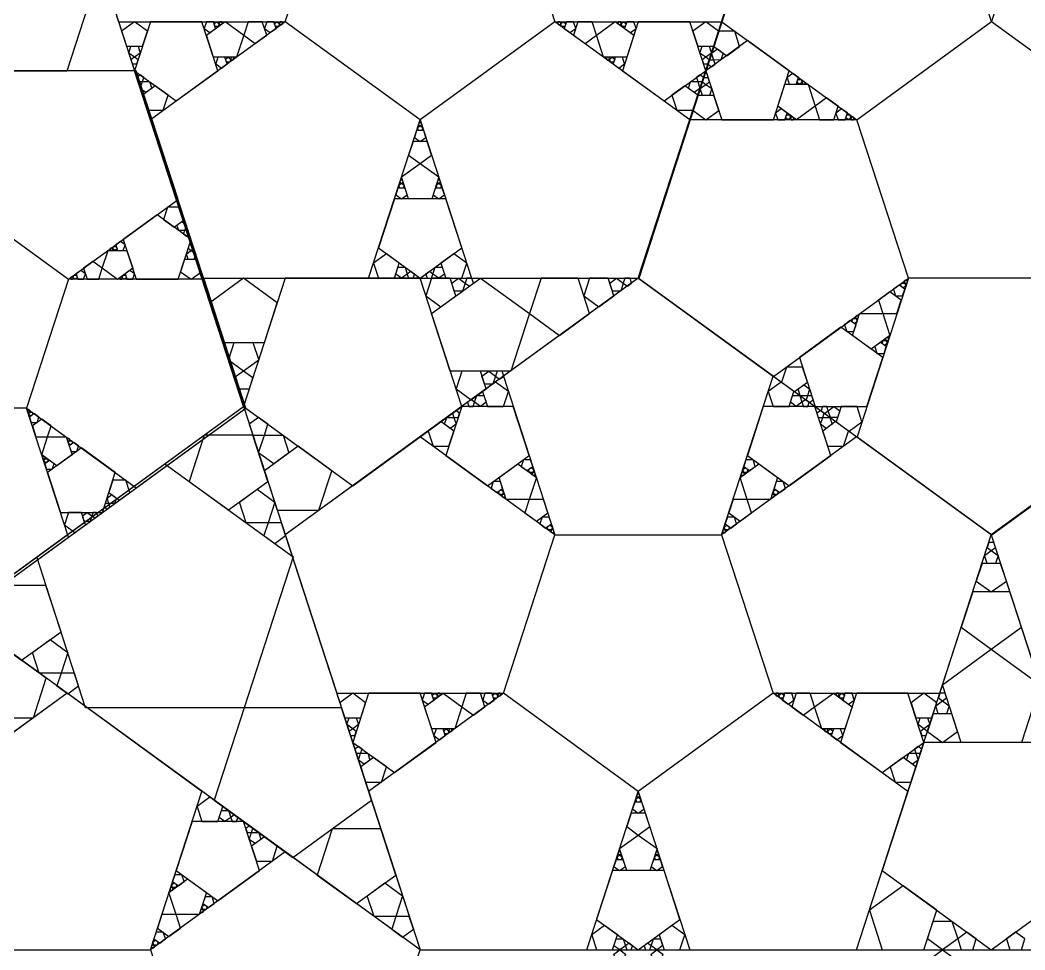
# Model space of a CAD drawing. Header units: inches. Extents: x -578 to 126, y -85 to 118.
# Drawn here: x -356.58 to -341.5, y 26.67 to 40.62 of the extents above; entities that cross this region are included whole.
import ezdxf

# ---------------------------------------------------------------- set-up
doc = ezdxf.new("R2010")
doc.units = ezdxf.units.IN
doc.header["$MEASUREMENT"] = 0
doc.layers.add('drawing', color=7, linetype='Continuous')

msp = doc.modelspace()

# ---------------------------------------------------------------- linework, layer by layer
for points in [[(-348.552, 40.6), (-350.577, 39.129), (-352.601, 40.6), (-351.828, 42.98), (-349.325, 42.98)], [(-338.725, 42.98), (-336.701, 36.749), (-342.001, 32.899), (-347.301, 36.749), (-345.277, 42.98)], [(-341.999, 40.601), (-339.973, 39.133), (-340.744, 36.752), (-343.246, 36.749), (-344.022, 39.128)], [(-358.519, 34.799), (-359.147, 36.734), (-357.501, 37.93), (-355.856, 36.734), (-356.484, 34.799)], [(-346.05, 32.899), (-345.277, 30.519), (-347.301, 29.048), (-349.325, 30.519), (-348.552, 32.899)], [(-357.901, 24.288), (-357.128, 26.668), (-354.626, 26.668), (-353.852, 24.288), (-355.877, 22.817)], [(-328.125, 10.356), (-342.001, 0.275), (-355.877, 10.356), (-350.577, 26.668), (-333.425, 26.668)]]:
    msp.add_lwpolyline(points, close=True)
at = {"layer": 'drawing'}
for points in [[(-333.425, 26.668), (-328.125, 42.98), (-342.001, 53.061), (-355.877, 42.98), (-350.577, 26.668)], [(-342.001, 53.061), (-355.877, 42.98), (-350.577, 26.668), (-333.425, 26.668), (-328.125, 42.98)], [(-345.277, 42.98), (-350.577, 46.831), (-355.877, 42.98), (-353.852, 36.749), (-347.301, 36.749)], [(-345.277, 42.98), (-350.577, 46.831), (-355.877, 42.98), (-353.852, 36.749), (-347.301, 36.749)], [(-351.828, 42.98), (-353.852, 44.451), (-355.877, 42.98), (-355.103, 40.6), (-352.601, 40.6)], [(-348.552, 40.6), (-346.05, 40.6), (-345.277, 42.98), (-347.301, 44.451), (-349.325, 42.98)], [(-345.277, 42.978), (-347.295, 36.745), (-341.991, 32.9), (-336.695, 36.756), (-338.726, 42.985)], [(-341.999, 40.601), (-342.775, 42.981), (-345.277, 42.978), (-346.048, 40.597), (-344.022, 39.128)], [(-339.973, 39.133), (-337.95, 40.606), (-338.726, 42.985), (-341.228, 42.982), (-341.999, 40.601)], [(-355.877, 39.865), (-355.371, 41.422), (-356.696, 42.385), (-358.021, 41.422), (-357.514, 39.865)], [(-354.671, 40.46), (-354.864, 40.6), (-355.058, 40.46), (-354.984, 40.232), (-354.745, 40.232)], [(-354.626, 40.6), (-354.864, 39.865), (-354.239, 39.41), (-353.613, 39.865), (-353.852, 40.6)], [(-354.626, 40.6), (-354.864, 39.865), (-354.239, 39.41), (-353.613, 39.865), (-353.852, 40.6)], [(-352.601, 40.6), (-354.626, 39.129), (-353.852, 36.749), (-351.35, 36.749), (-350.577, 39.129)], [(-353.786, 40.6), (-353.819, 40.499), (-353.733, 40.436), (-353.647, 40.499), (-353.68, 40.6)], [(-353.505, 40.602), (-353.225, 40.398), (-353.332, 40.067), (-353.679, 40.067), (-353.786, 40.398)], [(-353.632, 40.6), (-353.593, 40.572), (-353.608, 40.527), (-353.656, 40.527), (-353.671, 40.572)], [(-353.584, 40.6), (-353.593, 40.572), (-353.57, 40.555), (-353.546, 40.572), (-353.555, 40.6)], [(-353.159, 40.6), (-353.225, 40.398), (-353.052, 40.272), (-352.88, 40.398), (-352.946, 40.6)], [(-352.88, 40.6), (-352.913, 40.499), (-352.827, 40.436), (-352.74, 40.499), (-352.773, 40.6)], [(-352.726, 40.6), (-352.687, 40.572), (-352.702, 40.527), (-352.749, 40.527), (-352.764, 40.572)], [(-352.678, 40.6), (-352.687, 40.572), (-352.663, 40.555), (-352.639, 40.572), (-352.648, 40.6)], [(-350.577, 39.129), (-349.803, 36.749), (-347.301, 36.749), (-346.528, 39.129), (-348.552, 40.6)], [(-348.49, 40.555), (-348.466, 40.572), (-348.475, 40.6), (-348.505, 40.6), (-348.514, 40.572)], [(-348.452, 40.527), (-348.466, 40.572), (-348.428, 40.6), (-348.389, 40.572), (-348.404, 40.527)], [(-348.327, 40.436), (-348.241, 40.499), (-348.273, 40.6), (-348.38, 40.6), (-348.413, 40.499)], [(-348.101, 40.272), (-347.929, 40.398), (-347.995, 40.6), (-348.208, 40.6), (-348.273, 40.398)], [(-347.821, 40.067), (-347.929, 40.398), (-347.648, 40.602), (-347.367, 40.398), (-347.474, 40.067)], [(-347.583, 40.555), (-347.56, 40.572), (-347.569, 40.6), (-347.598, 40.6), (-347.607, 40.572)], [(-347.545, 40.527), (-347.56, 40.572), (-347.521, 40.6), (-347.482, 40.572), (-347.497, 40.527)], [(-346.914, 39.41), (-346.289, 39.865), (-346.528, 40.6), (-347.301, 40.6), (-347.54, 39.865)], [(-346.914, 39.41), (-346.289, 39.865), (-346.528, 40.6), (-347.301, 40.6), (-347.54, 39.865)], [(-347.42, 40.436), (-347.334, 40.499), (-347.367, 40.6), (-347.473, 40.6), (-347.506, 40.499)], [(-346.095, 40.46), (-346.289, 40.6), (-346.482, 40.46), (-346.408, 40.232), (-346.169, 40.232)], [(-345.78, 40.23), (-345.854, 40.457), (-346.093, 40.457), (-346.167, 40.229), (-345.974, 40.089)], [(-345.661, 40.317), (-346.286, 39.861), (-346.046, 39.126), (-345.273, 39.127), (-345.035, 39.863)], [(-354.778, 40.13), (-354.864, 40.067), (-354.951, 40.13), (-354.918, 40.232), (-354.811, 40.232)], [(-346.202, 40.13), (-346.289, 40.067), (-346.376, 40.13), (-346.342, 40.232), (-346.235, 40.232)], [(-346.06, 40.026), (-346.167, 40.025), (-346.2, 40.127), (-346.114, 40.191), (-346.027, 40.128)], [(-354.811, 40.029), (-354.864, 40.067), (-354.918, 40.029), (-354.897, 39.966), (-354.832, 39.966)], [(-353.613, 40.067), (-353.646, 39.966), (-353.56, 39.903), (-353.474, 39.966), (-353.507, 40.067)], [(-353.459, 40.067), (-353.42, 40.039), (-353.435, 39.994), (-353.483, 39.994), (-353.498, 40.039)], [(-353.411, 40.067), (-353.42, 40.039), (-353.397, 40.022), (-353.373, 40.039), (-353.382, 40.067)], [(-347.757, 40.022), (-347.733, 40.039), (-347.742, 40.067), (-347.771, 40.067), (-347.78, 40.039)], [(-347.718, 39.994), (-347.733, 40.039), (-347.694, 40.067), (-347.655, 40.039), (-347.67, 39.994)], [(-347.593, 39.903), (-347.507, 39.966), (-347.54, 40.067), (-347.646, 40.067), (-347.679, 39.966)], [(-346.235, 40.029), (-346.289, 40.067), (-346.342, 40.029), (-346.322, 39.966), (-346.256, 39.966)], [(-346.147, 39.963), (-346.167, 40.025), (-346.233, 40.025), (-346.253, 39.963), (-346.2, 39.924)], [(-357.501, 31.669), (-353.193, 34.799), (-354.838, 39.865), (-360.164, 39.865), (-361.81, 34.799)], [(-354.864, 39.865), (-360.165, 39.865), (-361.802, 34.824), (-357.515, 31.709), (-353.227, 34.824)], [(-354.864, 39.865), (-360.165, 39.865), (-361.802, 34.824), (-357.514, 31.709), (-353.227, 34.824)], [(-355.856, 36.734), (-354.21, 37.93), (-354.838, 39.865), (-356.873, 39.865), (-357.501, 37.93)], [(-354.811, 39.701), (-354.745, 39.701), (-354.725, 39.763), (-354.778, 39.802), (-354.832, 39.763)], [(-354.779, 39.599), (-354.745, 39.701), (-354.638, 39.701), (-354.605, 39.599), (-354.692, 39.536)], [(-346.515, 39.701), (-346.408, 39.701), (-346.375, 39.599), (-346.461, 39.536), (-346.548, 39.599)], [(-346.428, 39.763), (-346.408, 39.701), (-346.342, 39.701), (-346.322, 39.763), (-346.375, 39.802)], [(-346.339, 39.698), (-346.286, 39.659), (-346.233, 39.698), (-346.253, 39.76), (-346.319, 39.76)], [(-344.982, 39.824), (-345.068, 39.761), (-345.035, 39.66), (-344.928, 39.66), (-344.895, 39.762)], [(-344.857, 39.734), (-344.842, 39.688), (-344.88, 39.66), (-344.919, 39.688), (-344.904, 39.734)], [(-344.818, 39.706), (-344.842, 39.688), (-344.833, 39.66), (-344.803, 39.66), (-344.794, 39.688)], [(-354.671, 39.27), (-354.432, 39.27), (-354.358, 39.497), (-354.552, 39.637), (-354.745, 39.497)], [(-346.795, 39.497), (-346.721, 39.27), (-346.482, 39.27), (-346.408, 39.497), (-346.602, 39.637)], [(-346.373, 39.596), (-346.286, 39.659), (-346.199, 39.596), (-346.232, 39.494), (-346.339, 39.494)], [(-344.753, 39.661), (-344.646, 39.33), (-344.926, 39.126), (-345.208, 39.33), (-345.101, 39.66)], [(-346.479, 39.266), (-346.285, 39.126), (-346.092, 39.267), (-346.166, 39.494), (-346.405, 39.494)], [(-344.473, 39.456), (-344.646, 39.33), (-344.58, 39.128), (-344.367, 39.128), (-344.301, 39.331)], [(-345.154, 39.291), (-345.24, 39.228), (-345.207, 39.127), (-345.101, 39.127), (-345.068, 39.229)], [(-344.248, 39.292), (-344.334, 39.229), (-344.301, 39.128), (-344.194, 39.128), (-344.161, 39.23)], [(-350.6, 39.056), (-350.577, 39.039), (-350.553, 39.056), (-350.562, 39.084), (-350.591, 39.084)], [(-344.022, 39.128), (-346.524, 39.126), (-347.295, 36.745), (-345.269, 35.276), (-343.246, 36.749)], [(-345.029, 39.201), (-345.014, 39.155), (-345.053, 39.127), (-345.092, 39.155), (-345.077, 39.201)], [(-344.991, 39.173), (-345.014, 39.155), (-345.005, 39.127), (-344.976, 39.127), (-344.967, 39.155)], [(-344.123, 39.202), (-344.108, 39.156), (-344.146, 39.128), (-344.185, 39.156), (-344.17, 39.202)], [(-344.084, 39.174), (-344.108, 39.156), (-344.099, 39.128), (-344.069, 39.128), (-344.06, 39.156)], [(-350.663, 38.864), (-350.577, 38.802), (-350.49, 38.864), (-350.523, 38.965), (-350.63, 38.965)], [(-350.615, 39.011), (-350.577, 39.039), (-350.538, 39.011), (-350.553, 38.965), (-350.601, 38.965)], [(-350.749, 38.599), (-350.577, 38.474), (-350.404, 38.599), (-350.47, 38.802), (-350.683, 38.802)], [(-350.858, 38.27), (-350.577, 38.474), (-350.296, 38.27), (-350.403, 37.939), (-350.75, 37.939)], [(-350.895, 38.149), (-350.857, 38.177), (-350.818, 38.149), (-350.833, 38.103), (-350.881, 38.103)], [(-350.88, 38.194), (-350.857, 38.177), (-350.833, 38.194), (-350.842, 38.222), (-350.871, 38.222)], [(-350.335, 38.149), (-350.296, 38.177), (-350.258, 38.149), (-350.273, 38.103), (-350.32, 38.103)], [(-350.32, 38.194), (-350.296, 38.177), (-350.273, 38.194), (-350.282, 38.222), (-350.311, 38.222)], [(-350.943, 38.002), (-350.857, 37.939), (-350.771, 38.002), (-350.803, 38.103), (-350.91, 38.103)], [(-350.383, 38.002), (-350.296, 37.939), (-350.21, 38.002), (-350.243, 38.103), (-350.35, 38.103)], [(-351.202, 37.204), (-350.577, 36.749), (-349.951, 37.204), (-350.19, 37.939), (-350.963, 37.939)], [(-351.202, 37.204), (-350.577, 36.749), (-349.951, 37.204), (-350.19, 37.939), (-350.963, 37.939)], [(-354.173, 37.816), (-354.367, 37.816), (-354.427, 37.631), (-354.27, 37.517), (-354.113, 37.631)], [(-354.21, 36.734), (-354.016, 37.332), (-354.524, 37.702), (-355.033, 37.332), (-354.838, 36.734)], [(-354.21, 36.734), (-354.016, 37.332), (-354.524, 37.702), (-355.033, 37.332), (-354.838, 36.734)], [(-354.085, 37.548), (-354.112, 37.465), (-354.2, 37.465), (-354.227, 37.548), (-354.156, 37.6)], [(-354.059, 37.465), (-354.112, 37.465), (-354.129, 37.414), (-354.086, 37.383), (-354.042, 37.414)], [(-355.033, 37.167), (-355.006, 37.25), (-355.076, 37.301), (-355.146, 37.25), (-355.119, 37.167)], [(-355.12, 36.733), (-355.349, 36.899), (-355.262, 37.167), (-354.979, 37.167), (-354.892, 36.899)], [(-355.197, 37.167), (-355.19, 37.19), (-355.209, 37.204), (-355.228, 37.19), (-355.221, 37.167)], [(-355.158, 37.167), (-355.19, 37.19), (-355.178, 37.227), (-355.139, 37.227), (-355.127, 37.19)], [(-354.086, 37.116), (-354.016, 37.167), (-353.945, 37.116), (-353.972, 37.033), (-354.059, 37.033)], [(-354.059, 37.199), (-354.016, 37.167), (-353.972, 37.199), (-353.989, 37.25), (-354.042, 37.25)], [(-351.083, 37.117), (-351.276, 36.977), (-351.202, 36.749), (-350.963, 36.749), (-350.889, 36.977)], [(-349.951, 36.749), (-349.877, 36.977), (-350.07, 37.117), (-350.264, 36.977), (-350.19, 36.749)], [(-355.402, 36.734), (-355.349, 36.899), (-355.489, 37.001), (-355.629, 36.899), (-355.576, 36.734)], [(-354.173, 36.848), (-354.016, 36.734), (-353.858, 36.848), (-353.918, 37.033), (-354.113, 37.033)], [(-355.629, 36.734), (-355.602, 36.816), (-355.672, 36.867), (-355.742, 36.816), (-355.716, 36.734)], [(-354.892, 36.734), (-354.865, 36.816), (-354.935, 36.867), (-355.005, 36.816), (-354.979, 36.734)], [(-350.802, 36.914), (-350.769, 36.812), (-350.856, 36.749), (-350.943, 36.812), (-350.91, 36.914)], [(-350.716, 36.851), (-350.769, 36.812), (-350.749, 36.749), (-350.683, 36.749), (-350.663, 36.812)], [(-350.404, 36.749), (-350.384, 36.812), (-350.437, 36.851), (-350.49, 36.812), (-350.47, 36.749)], [(-350.297, 36.749), (-350.384, 36.812), (-350.351, 36.914), (-350.243, 36.914), (-350.21, 36.812)], [(-350.577, 26.668), (-364.452, 36.749), (-378.328, 26.668), (-373.028, 10.356), (-355.877, 10.356)], [(-364.452, 36.749), (-378.328, 26.668), (-373.028, 10.356), (-355.877, 10.356), (-350.577, 26.668)], [(-356.484, 34.799), (-354.838, 33.604), (-353.193, 34.799), (-353.821, 36.734), (-355.856, 36.734)], [(-355.793, 36.734), (-355.786, 36.757), (-355.805, 36.771), (-355.824, 36.757), (-355.817, 36.734)], [(-355.754, 36.734), (-355.786, 36.757), (-355.774, 36.794), (-355.735, 36.794), (-355.723, 36.757)], [(-355.056, 36.734), (-355.049, 36.757), (-355.068, 36.771), (-355.087, 36.757), (-355.08, 36.734)], [(-355.017, 36.734), (-355.049, 36.757), (-355.037, 36.794), (-354.998, 36.794), (-354.986, 36.757)], [(-352.721, 36.382), (-353.227, 36.749), (-353.733, 36.382), (-353.539, 35.787), (-352.914, 35.787)], [(-352.601, 36.749), (-353.227, 34.824), (-351.589, 33.634), (-349.951, 34.824), (-350.577, 36.749)], [(-352.601, 36.749), (-353.227, 34.824), (-351.589, 33.634), (-349.951, 34.824), (-350.577, 36.749)], [(-347.301, 36.749), (-352.601, 32.899), (-350.577, 26.668), (-344.025, 26.668), (-342.001, 32.899)], [(-347.301, 36.749), (-352.601, 32.899), (-350.577, 26.668), (-344.025, 26.668), (-342.001, 32.899)], [(-350.404, 36.749), (-350.49, 36.484), (-350.265, 36.32), (-350.039, 36.484), (-350.125, 36.749)], [(-349.669, 36.753), (-348.933, 36.219), (-349.214, 35.354), (-350.123, 35.354), (-350.404, 36.219)], [(-350, 36.75), (-349.899, 36.676), (-349.938, 36.557), (-350.063, 36.557), (-350.102, 36.676)], [(-349.875, 36.749), (-349.899, 36.676), (-349.837, 36.631), (-349.775, 36.676), (-349.799, 36.749)], [(-346.05, 32.899), (-345.277, 35.279), (-347.301, 36.749), (-349.325, 35.279), (-348.552, 32.899)], [(-348.761, 36.749), (-348.933, 36.219), (-348.482, 35.891), (-348.031, 36.219), (-348.203, 36.749)], [(-348.031, 36.749), (-348.117, 36.484), (-347.891, 36.32), (-347.666, 36.484), (-347.752, 36.749)], [(-347.627, 36.75), (-347.526, 36.676), (-347.564, 36.557), (-347.69, 36.557), (-347.728, 36.676)], [(-347.502, 36.749), (-347.526, 36.676), (-347.464, 36.631), (-347.401, 36.676), (-347.425, 36.749)], [(-343.246, 36.749), (-344.017, 34.369), (-341.991, 32.9), (-339.968, 34.373), (-340.744, 36.752)], [(-343.347, 36.676), (-343.299, 36.676), (-343.284, 36.631), (-343.323, 36.603), (-343.362, 36.631)], [(-343.308, 36.704), (-343.299, 36.676), (-343.27, 36.676), (-343.261, 36.704), (-343.284, 36.721)], [(-342.001, 32.899), (-339.976, 26.668), (-333.425, 26.668), (-331.401, 32.899), (-336.701, 36.749)], [(-342.001, 32.899), (-339.976, 26.668), (-333.425, 26.668), (-331.401, 32.899), (-336.701, 36.749)], [(-343.697, 36.421), (-343.631, 36.219), (-343.418, 36.219), (-343.352, 36.422), (-343.525, 36.547)], [(-343.471, 36.585), (-343.438, 36.484), (-343.332, 36.484), (-343.299, 36.585), (-343.385, 36.648)], [(-343.978, 36.218), (-343.631, 36.219), (-343.523, 35.888), (-343.804, 35.684), (-344.085, 35.888)], [(-344.204, 36.052), (-344.171, 35.95), (-344.065, 35.95), (-344.032, 36.052), (-344.118, 36.114)], [(-344.08, 36.143), (-344.032, 36.143), (-344.017, 36.097), (-344.056, 36.069), (-344.095, 36.097)], [(-344.041, 36.171), (-344.032, 36.143), (-344.003, 36.143), (-343.994, 36.171), (-344.017, 36.188)], [(-344.883, 35.558), (-344.643, 34.823), (-343.87, 34.823), (-343.631, 35.559), (-344.258, 36.013)], [(-344.883, 35.558), (-344.643, 34.823), (-343.87, 34.823), (-343.631, 35.559), (-344.258, 36.013)], [(-352.999, 35.52), (-353.227, 35.354), (-353.454, 35.52), (-353.367, 35.787), (-353.086, 35.787)], [(-343.751, 35.723), (-343.718, 35.622), (-343.611, 35.622), (-343.578, 35.723), (-343.665, 35.785)], [(-343.626, 35.814), (-343.578, 35.814), (-343.563, 35.768), (-343.602, 35.74), (-343.641, 35.768)], [(-343.587, 35.842), (-343.578, 35.814), (-343.549, 35.814), (-343.54, 35.842), (-343.564, 35.859)], [(-353.087, 35.253), (-353.227, 35.354), (-353.366, 35.253), (-353.313, 35.089), (-353.14, 35.089)], [(-349.951, 35.354), (-350.037, 35.089), (-349.812, 34.925), (-349.586, 35.089), (-349.672, 35.354)], [(-349.547, 35.355), (-349.446, 35.281), (-349.485, 35.162), (-349.61, 35.162), (-349.648, 35.281)], [(-349.422, 35.354), (-349.446, 35.281), (-349.384, 35.236), (-349.322, 35.281), (-349.345, 35.354)], [(-344.837, 35.417), (-345.076, 35.417), (-345.149, 35.19), (-344.956, 35.049), (-344.763, 35.19)], [(-349.325, 34.824), (-349.252, 35.051), (-349.445, 35.192), (-349.638, 35.051), (-349.564, 34.824)], [(-345.157, 35.192), (-345.35, 35.051), (-345.277, 34.824), (-345.038, 34.824), (-344.964, 35.051)], [(-344.729, 35.088), (-344.762, 34.986), (-344.869, 34.986), (-344.903, 35.088), (-344.816, 35.151)], [(-349.779, 34.824), (-349.758, 34.887), (-349.812, 34.925), (-349.865, 34.887), (-349.845, 34.824)], [(-349.672, 34.824), (-349.758, 34.887), (-349.725, 34.989), (-349.618, 34.989), (-349.585, 34.887)], [(-344.877, 34.989), (-344.844, 34.887), (-344.93, 34.824), (-345.017, 34.887), (-344.984, 34.989)], [(-344.79, 34.925), (-344.844, 34.887), (-344.823, 34.824), (-344.757, 34.824), (-344.737, 34.887)], [(-344.696, 34.986), (-344.762, 34.986), (-344.782, 34.924), (-344.729, 34.885), (-344.676, 34.924)], [(-358.519, 34.799), (-359.147, 32.865), (-357.501, 31.669), (-355.856, 32.865), (-356.484, 34.799)], [(-356.465, 34.74), (-356.441, 34.74), (-356.434, 34.763), (-356.453, 34.777), (-356.472, 34.763)], [(-356.453, 34.703), (-356.441, 34.74), (-356.402, 34.74), (-356.39, 34.703), (-356.422, 34.68)], [(-356.414, 34.584), (-356.328, 34.584), (-356.301, 34.666), (-356.371, 34.717), (-356.441, 34.666)], [(-349.178, 34.824), (-349.951, 34.824), (-350.19, 34.089), (-349.564, 33.634), (-348.939, 34.089)], [(-350.09, 34.723), (-350.07, 34.66), (-350.004, 34.66), (-349.984, 34.723), (-350.037, 34.761)], [(-344.412, 34.089), (-344.651, 34.824), (-345.424, 34.824), (-345.663, 34.089), (-345.038, 33.634)], [(-344.412, 34.089), (-344.651, 34.824), (-345.424, 34.824), (-345.663, 34.089), (-345.038, 33.634)], [(-344.598, 34.66), (-344.532, 34.66), (-344.512, 34.723), (-344.565, 34.761), (-344.618, 34.723)], [(-344.503, 34.721), (-344.45, 34.76), (-344.471, 34.823), (-344.536, 34.823), (-344.557, 34.76)], [(-344.417, 34.658), (-344.45, 34.76), (-344.363, 34.823), (-344.277, 34.76), (-344.31, 34.658)], [(-344.136, 34.455), (-343.943, 34.596), (-344.017, 34.823), (-344.256, 34.823), (-344.33, 34.596)], [(-356.344, 34.368), (-356.171, 34.368), (-356.117, 34.533), (-356.258, 34.635), (-356.398, 34.533)], [(-353.087, 34.395), (-352.915, 34.395), (-352.862, 34.559), (-353.001, 34.66), (-353.141, 34.559)], [(-350.457, 34.456), (-350.383, 34.229), (-350.144, 34.229), (-350.071, 34.456), (-350.264, 34.597)], [(-350.177, 34.66), (-350.07, 34.66), (-350.037, 34.558), (-350.124, 34.495), (-350.211, 34.558)], [(-344.565, 34.558), (-344.532, 34.66), (-344.425, 34.66), (-344.391, 34.558), (-344.478, 34.495)], [(-344.458, 34.229), (-344.219, 34.229), (-344.145, 34.456), (-344.338, 34.597), (-344.531, 34.456)], [(-356.258, 34.1), (-356.171, 34.368), (-355.889, 34.368), (-355.801, 34.1), (-356.03, 33.934)], [(-355.869, 34.307), (-355.845, 34.307), (-355.838, 34.33), (-355.857, 34.344), (-355.876, 34.33)], [(-355.857, 34.27), (-355.845, 34.307), (-355.806, 34.307), (-355.794, 34.27), (-355.825, 34.247)], [(-355.818, 34.151), (-355.731, 34.151), (-355.705, 34.233), (-355.775, 34.284), (-355.845, 34.233)], [(-353.087, 34.395), (-353.817, 34.395), (-354.043, 33.701), (-353.452, 33.272), (-352.862, 33.701)], [(-353.002, 34.128), (-352.915, 34.395), (-352.634, 34.395), (-352.547, 34.128), (-352.774, 33.963)], [(-348.552, 32.899), (-350.577, 34.37), (-352.601, 32.899), (-351.828, 30.519), (-349.325, 30.519)], [(-345.277, 30.519), (-342.774, 30.519), (-342.001, 32.899), (-344.025, 34.37), (-346.05, 32.899)], [(-337.952, 32.899), (-339.976, 34.37), (-342.001, 32.899), (-341.228, 30.519), (-338.725, 30.519)], [(-355.976, 33.234), (-355.347, 33.234), (-355.153, 33.832), (-355.661, 34.202), (-356.17, 33.832)], [(-352.721, 33.266), (-352.095, 33.266), (-351.902, 33.861), (-352.408, 34.229), (-352.914, 33.861)], [(-352.482, 32.567), (-353.218, 30.303), (-355.598, 30.303), (-356.333, 32.567), (-354.408, 33.966)], [(-356.237, 34.039), (-356.213, 34.039), (-356.206, 34.062), (-356.225, 34.076), (-356.245, 34.062)], [(-356.225, 34.002), (-356.213, 34.039), (-356.175, 34.039), (-356.162, 34.002), (-356.194, 33.979)], [(-356.186, 33.883), (-356.1, 33.883), (-356.073, 33.965), (-356.143, 34.016), (-356.213, 33.965)], [(-348.83, 33.759), (-348.937, 33.429), (-349.285, 33.429), (-349.392, 33.759), (-349.111, 33.963)], [(-348.918, 34.026), (-349.025, 34.026), (-349.058, 33.925), (-348.972, 33.862), (-348.886, 33.925)], [(-345.317, 33.429), (-345.664, 33.429), (-345.772, 33.759), (-345.491, 33.963), (-345.21, 33.759)], [(-345.544, 33.925), (-345.577, 34.026), (-345.684, 34.026), (-345.716, 33.925), (-345.63, 33.862)], [(-348.871, 33.879), (-348.885, 33.834), (-348.933, 33.834), (-348.948, 33.879), (-348.909, 33.907)], [(-348.856, 33.834), (-348.885, 33.834), (-348.894, 33.806), (-348.871, 33.789), (-348.847, 33.806)], [(-345.708, 33.806), (-345.717, 33.834), (-345.746, 33.834), (-345.755, 33.806), (-345.731, 33.789)], [(-345.669, 33.834), (-345.717, 33.834), (-345.731, 33.879), (-345.693, 33.907), (-345.654, 33.879)], [(-354.936, 33.533), (-354.996, 33.718), (-355.19, 33.718), (-355.25, 33.533), (-355.093, 33.419)], [(-349.372, 33.697), (-349.478, 33.697), (-349.511, 33.595), (-349.425, 33.533), (-349.339, 33.595)], [(-345.091, 33.595), (-345.124, 33.697), (-345.23, 33.697), (-345.263, 33.595), (-345.177, 33.533)], [(-355.163, 33.367), (-355.25, 33.367), (-355.277, 33.45), (-355.207, 33.502), (-355.136, 33.45)], [(-352.759, 33.39), (-352.86, 33.078), (-353.188, 33.078), (-353.29, 33.39), (-353.024, 33.583)], [(-349.324, 33.55), (-349.339, 33.505), (-349.386, 33.505), (-349.401, 33.55), (-349.363, 33.578)], [(-349.309, 33.505), (-349.339, 33.505), (-349.348, 33.477), (-349.324, 33.459), (-349.3, 33.477)], [(-345.254, 33.477), (-345.263, 33.505), (-345.293, 33.505), (-345.302, 33.477), (-345.278, 33.459)], [(-345.216, 33.505), (-345.263, 33.505), (-345.278, 33.55), (-345.239, 33.578), (-345.201, 33.55)], [(-355.234, 33.316), (-355.25, 33.367), (-355.304, 33.367), (-355.32, 33.316), (-355.277, 33.285)], [(-348.724, 33.429), (-348.938, 33.429), (-349.003, 33.226), (-348.831, 33.101), (-348.659, 33.226)], [(-345.599, 33.226), (-345.665, 33.429), (-345.878, 33.429), (-345.943, 33.226), (-345.771, 33.101)], [(-355.856, 33.234), (-355.916, 33.049), (-355.759, 32.935), (-355.601, 33.049), (-355.661, 33.234)], [(-355.574, 33.235), (-355.504, 33.183), (-355.531, 33.1), (-355.618, 33.1), (-355.645, 33.183)], [(-355.487, 33.234), (-355.504, 33.183), (-355.46, 33.152), (-355.417, 33.183), (-355.434, 33.234)], [(-352.659, 33.078), (-352.86, 33.078), (-352.923, 32.887), (-352.76, 32.769), (-352.597, 32.887)], [(-348.638, 33.164), (-348.745, 33.164), (-348.778, 33.063), (-348.692, 33), (-348.605, 33.063)], [(-348.59, 33.017), (-348.605, 32.972), (-348.653, 32.972), (-348.668, 33.017), (-348.629, 33.045)], [(-345.949, 32.972), (-345.997, 32.972), (-346.012, 33.017), (-345.973, 33.045), (-345.934, 33.017)], [(-345.824, 33.063), (-345.857, 33.164), (-345.964, 33.164), (-345.997, 33.063), (-345.91, 33)], [(-348.576, 32.972), (-348.605, 32.972), (-348.614, 32.944), (-348.591, 32.927), (-348.567, 32.944)], [(-345.988, 32.944), (-345.997, 32.972), (-346.026, 32.972), (-346.035, 32.944), (-346.011, 32.927)], [(-342.063, 32.707), (-342.001, 32.662), (-341.939, 32.707), (-341.962, 32.781), (-342.039, 32.781)], [(-342.102, 32.589), (-342.001, 32.662), (-341.9, 32.589), (-341.938, 32.47), (-342.063, 32.47)], [(-342.226, 32.205), (-342.001, 32.041), (-341.775, 32.205), (-341.862, 32.47), (-342.14, 32.47)], [(-356.194, 32.138), (-356.924, 32.138), (-357.15, 31.444), (-356.559, 31.015), (-355.968, 31.444)], [(-342.452, 31.51), (-342.001, 31.182), (-341.55, 31.51), (-341.722, 32.041), (-342.28, 32.041)], [(-355.866, 31.133), (-355.967, 30.821), (-356.295, 30.821), (-356.396, 31.133), (-356.131, 31.325)], [(-357.008, 30.151), (-356.383, 30.151), (-356.189, 30.746), (-356.696, 31.114), (-357.202, 30.746)], [(-342.736, 30.648), (-342.001, 31.182), (-341.265, 30.648), (-341.546, 29.783), (-342.455, 29.783)], [(-355.766, 30.821), (-355.967, 30.821), (-356.029, 30.63), (-355.867, 30.511), (-355.704, 30.63)], [(-359.152, 20.437), (-352.601, 20.437), (-350.577, 26.668), (-355.877, 30.519), (-361.177, 26.668)], [(-359.152, 20.437), (-352.601, 20.437), (-350.577, 26.668), (-355.877, 30.519), (-361.177, 26.668)], [(-354.626, 26.668), (-353.852, 29.048), (-355.877, 30.519), (-357.901, 29.048), (-357.128, 26.668)], [(-351.396, 30.378), (-351.589, 30.519), (-351.782, 30.378), (-351.708, 30.151), (-351.469, 30.151)], [(-351.35, 30.519), (-351.589, 29.783), (-350.963, 29.329), (-350.338, 29.783), (-350.577, 30.519)], [(-351.35, 30.519), (-351.589, 29.783), (-350.963, 29.329), (-350.338, 29.783), (-350.577, 30.519)], [(-349.325, 30.519), (-351.35, 29.048), (-350.577, 26.668), (-348.074, 26.668), (-347.301, 29.048)], [(-350.511, 30.519), (-350.544, 30.417), (-350.458, 30.355), (-350.371, 30.417), (-350.404, 30.519)], [(-350.23, 30.52), (-349.949, 30.316), (-350.056, 29.986), (-350.403, 29.986), (-350.511, 30.316)], [(-350.357, 30.519), (-350.318, 30.491), (-350.333, 30.445), (-350.38, 30.445), (-350.395, 30.491)], [(-350.309, 30.519), (-350.318, 30.491), (-350.294, 30.474), (-350.27, 30.491), (-350.279, 30.519)], [(-349.883, 30.519), (-349.949, 30.316), (-349.777, 30.191), (-349.604, 30.316), (-349.67, 30.519)], [(-349.604, 30.519), (-349.637, 30.418), (-349.551, 30.355), (-349.465, 30.418), (-349.498, 30.519)], [(-349.45, 30.519), (-349.411, 30.491), (-349.426, 30.445), (-349.474, 30.445), (-349.489, 30.491)], [(-349.402, 30.519), (-349.411, 30.491), (-349.388, 30.474), (-349.364, 30.491), (-349.373, 30.519)], [(-347.301, 29.048), (-346.528, 26.668), (-344.025, 26.668), (-343.252, 29.048), (-345.277, 30.519)], [(-345.214, 30.474), (-345.191, 30.491), (-345.2, 30.519), (-345.229, 30.519), (-345.238, 30.491)], [(-345.176, 30.445), (-345.191, 30.491), (-345.152, 30.519), (-345.113, 30.491), (-345.128, 30.445)], [(-345.051, 30.355), (-344.965, 30.418), (-344.998, 30.519), (-345.104, 30.519), (-345.137, 30.418)], [(-344.825, 30.191), (-344.653, 30.316), (-344.719, 30.519), (-344.932, 30.519), (-344.998, 30.316)], [(-344.546, 29.986), (-344.653, 30.316), (-344.372, 30.52), (-344.091, 30.316), (-344.198, 29.986)], [(-344.308, 30.474), (-344.284, 30.491), (-344.293, 30.519), (-344.323, 30.519), (-344.332, 30.491)], [(-344.269, 30.445), (-344.284, 30.491), (-344.245, 30.519), (-344.207, 30.491), (-344.222, 30.445)], [(-343.639, 29.329), (-343.013, 29.783), (-343.252, 30.519), (-344.025, 30.519), (-344.264, 29.783)], [(-343.639, 29.329), (-343.013, 29.783), (-343.252, 30.519), (-344.025, 30.519), (-344.264, 29.783)], [(-344.144, 30.355), (-344.058, 30.417), (-344.091, 30.519), (-344.198, 30.519), (-344.231, 30.417)], [(-342.82, 30.378), (-343.013, 30.519), (-343.206, 30.378), (-343.133, 30.151), (-342.894, 30.151)], [(-342.796, 30.45), (-342.734, 30.405), (-342.672, 30.45), (-342.696, 30.523), (-342.773, 30.523)], [(-342.836, 30.332), (-342.734, 30.405), (-342.633, 30.332), (-342.672, 30.212), (-342.797, 30.212)], [(-351.757, 30.303), (-353.218, 30.303), (-353.669, 28.914), (-352.488, 28.056), (-351.306, 28.914)], [(-342.96, 29.947), (-342.734, 29.783), (-342.509, 29.947), (-342.595, 30.212), (-342.874, 30.212)], [(-351.502, 30.049), (-351.589, 29.986), (-351.676, 30.049), (-351.642, 30.151), (-351.535, 30.151)], [(-342.926, 30.049), (-343.013, 29.986), (-343.1, 30.049), (-343.067, 30.151), (-342.959, 30.151)], [(-351.536, 29.947), (-351.589, 29.986), (-351.642, 29.947), (-351.622, 29.885), (-351.556, 29.885)], [(-350.338, 29.986), (-350.371, 29.885), (-350.284, 29.822), (-350.198, 29.885), (-350.231, 29.986)], [(-350.183, 29.986), (-350.145, 29.958), (-350.159, 29.913), (-350.207, 29.913), (-350.222, 29.958)], [(-350.136, 29.986), (-350.145, 29.958), (-350.121, 29.941), (-350.097, 29.958), (-350.106, 29.986)], [(-344.481, 29.941), (-344.457, 29.958), (-344.466, 29.986), (-344.496, 29.986), (-344.505, 29.958)], [(-344.442, 29.913), (-344.457, 29.958), (-344.419, 29.986), (-344.38, 29.958), (-344.395, 29.913)], [(-344.318, 29.822), (-344.231, 29.885), (-344.264, 29.986), (-344.371, 29.986), (-344.404, 29.885)], [(-342.96, 29.947), (-343.013, 29.986), (-343.066, 29.947), (-343.046, 29.885), (-342.98, 29.885)], [(-351.536, 29.619), (-351.47, 29.619), (-351.449, 29.682), (-351.503, 29.721), (-351.556, 29.682)], [(-343.639, 27.858), (-342.001, 26.668), (-340.363, 27.858), (-340.989, 29.783), (-343.013, 29.783)], [(-343.639, 27.858), (-342.001, 26.668), (-340.363, 27.858), (-340.989, 29.783), (-343.013, 29.783)], [(-343.153, 29.682), (-343.132, 29.619), (-343.066, 29.619), (-343.046, 29.682), (-343.099, 29.721)], [(-351.503, 29.517), (-351.47, 29.619), (-351.362, 29.619), (-351.329, 29.517), (-351.416, 29.454)], [(-343.24, 29.619), (-343.132, 29.619), (-343.099, 29.517), (-343.186, 29.454), (-343.273, 29.517)], [(-351.396, 29.188), (-351.157, 29.188), (-351.083, 29.416), (-351.276, 29.556), (-351.469, 29.416)], [(-343.519, 29.416), (-343.445, 29.188), (-343.206, 29.188), (-343.133, 29.416), (-343.326, 29.556)], [(-347.325, 28.975), (-347.301, 28.958), (-347.277, 28.975), (-347.286, 29.003), (-347.316, 29.003)], [(-353.733, 28.961), (-353.926, 28.821), (-353.852, 28.593), (-353.613, 28.593), (-353.539, 28.821)], [(-347.387, 28.783), (-347.301, 28.72), (-347.215, 28.783), (-347.248, 28.884), (-347.354, 28.884)], [(-347.34, 28.93), (-347.301, 28.958), (-347.262, 28.93), (-347.277, 28.884), (-347.325, 28.884)], [(-353.452, 28.758), (-353.419, 28.656), (-353.506, 28.593), (-353.593, 28.656), (-353.56, 28.758)], [(-353.366, 28.695), (-353.419, 28.656), (-353.399, 28.593), (-353.333, 28.593), (-353.313, 28.656)], [(-347.473, 28.518), (-347.301, 28.392), (-347.129, 28.518), (-347.194, 28.72), (-347.407, 28.72)], [(-352.988, 27.858), (-353.227, 28.593), (-354, 28.593), (-354.239, 27.858), (-353.613, 27.403)], [(-352.988, 27.858), (-353.227, 28.593), (-354, 28.593), (-354.239, 27.858), (-353.613, 27.403)], [(-353.173, 28.43), (-353.108, 28.43), (-353.087, 28.492), (-353.14, 28.531), (-353.194, 28.492)], [(-353.141, 28.327), (-353.108, 28.43), (-353, 28.43), (-352.967, 28.327), (-353.054, 28.264)], [(-353.033, 27.998), (-352.794, 27.998), (-352.721, 28.226), (-352.914, 28.366), (-353.107, 28.226)], [(-351.167, 28.485), (-351.897, 28.485), (-352.122, 27.791), (-351.532, 27.362), (-350.942, 27.791)], [(-347.582, 28.188), (-347.301, 28.392), (-347.02, 28.188), (-347.127, 27.858), (-347.475, 27.858)], [(-353.852, 24.288), (-351.35, 24.288), (-350.577, 26.668), (-352.601, 28.139), (-354.626, 26.668)], [(-347.62, 28.067), (-347.581, 28.095), (-347.542, 28.067), (-347.557, 28.022), (-347.605, 28.022)], [(-347.605, 28.113), (-347.581, 28.095), (-347.557, 28.113), (-347.566, 28.141), (-347.596, 28.141)], [(-347.06, 28.067), (-347.021, 28.095), (-346.982, 28.067), (-346.997, 28.022), (-347.045, 28.022)], [(-347.045, 28.113), (-347.021, 28.095), (-346.997, 28.113), (-347.006, 28.141), (-347.036, 28.141)], [(-347.667, 27.921), (-347.581, 27.858), (-347.495, 27.921), (-347.528, 28.022), (-347.634, 28.022)], [(-347.107, 27.921), (-347.021, 27.858), (-346.935, 27.921), (-346.968, 28.022), (-347.074, 28.022)], [(-354.12, 27.694), (-354.153, 27.795), (-354.259, 27.795), (-354.292, 27.694), (-354.206, 27.632)], [(-347.927, 27.123), (-347.301, 26.668), (-346.675, 27.123), (-346.914, 27.858), (-347.688, 27.858)], [(-347.927, 27.123), (-347.301, 26.668), (-346.675, 27.123), (-346.914, 27.858), (-347.688, 27.858)], [(-353.893, 27.198), (-354.24, 27.198), (-354.348, 27.529), (-354.067, 27.733), (-353.786, 27.529)], [(-354.244, 27.603), (-354.292, 27.603), (-354.307, 27.649), (-354.268, 27.677), (-354.23, 27.649)], [(-350.839, 27.48), (-350.94, 27.169), (-351.268, 27.169), (-351.369, 27.48), (-351.104, 27.673)], [(-343.326, 27.631), (-343.832, 27.263), (-343.639, 26.668), (-343.013, 26.668), (-342.82, 27.263)], [(-354.283, 27.575), (-354.292, 27.603), (-354.322, 27.603), (-354.331, 27.575), (-354.307, 27.558)], [(-353.667, 27.365), (-353.699, 27.466), (-353.806, 27.466), (-353.839, 27.365), (-353.753, 27.302)], [(-353.791, 27.274), (-353.839, 27.274), (-353.854, 27.319), (-353.815, 27.348), (-353.776, 27.319)], [(-354.174, 26.996), (-354.24, 27.198), (-354.453, 27.198), (-354.519, 26.996), (-354.347, 26.871)], [(-353.83, 27.246), (-353.839, 27.274), (-353.868, 27.274), (-353.877, 27.246), (-353.854, 27.229)], [(-350.739, 27.169), (-350.94, 27.169), (-351.002, 26.977), (-350.84, 26.859), (-350.677, 26.977)], [(-347.807, 27.036), (-348, 26.895), (-347.927, 26.668), (-347.688, 26.668), (-347.614, 26.895)], [(-346.675, 26.668), (-346.602, 26.895), (-346.795, 27.036), (-346.988, 26.895), (-346.914, 26.668)], [(-342.592, 27.099), (-342.505, 26.832), (-342.733, 26.667), (-342.96, 26.832), (-342.873, 27.099)], [(-354.4, 26.832), (-354.433, 26.933), (-354.539, 26.933), (-354.572, 26.832), (-354.486, 26.769)], [(-342.366, 26.933), (-342.505, 26.832), (-342.452, 26.668), (-342.28, 26.668), (-342.226, 26.832)], [(-341.55, 26.668), (-341.497, 26.832), (-341.636, 26.933), (-341.775, 26.832), (-341.722, 26.668)], [(-354.563, 26.713), (-354.572, 26.741), (-354.602, 26.741), (-354.611, 26.713), (-354.587, 26.696)], [(-354.525, 26.741), (-354.572, 26.741), (-354.587, 26.787), (-354.549, 26.815), (-354.51, 26.787)], [(-347.527, 26.833), (-347.494, 26.731), (-347.58, 26.668), (-347.667, 26.731), (-347.634, 26.833)], [(-347.44, 26.769), (-347.494, 26.731), (-347.473, 26.668), (-347.407, 26.668), (-347.387, 26.731)], [(-347.129, 26.668), (-347.108, 26.731), (-347.162, 26.769), (-347.215, 26.731), (-347.195, 26.668)], [(-347.022, 26.668), (-347.108, 26.731), (-347.075, 26.833), (-346.968, 26.833), (-346.935, 26.731)], [(-347.58, 26.668), (-347.493, 26.605), (-347.526, 26.503), (-347.633, 26.503), (-347.667, 26.605)], [(-347.074, 26.503), (-347.108, 26.605), (-347.021, 26.668), (-346.934, 26.605), (-346.967, 26.503)], [(-342.732, 26.669), (-342.505, 26.504), (-342.591, 26.237), (-342.872, 26.237), (-342.959, 26.504)]]:
    msp.add_lwpolyline(points, close=True, dxfattribs=at)

doc.saveas('drawing.dxf')
